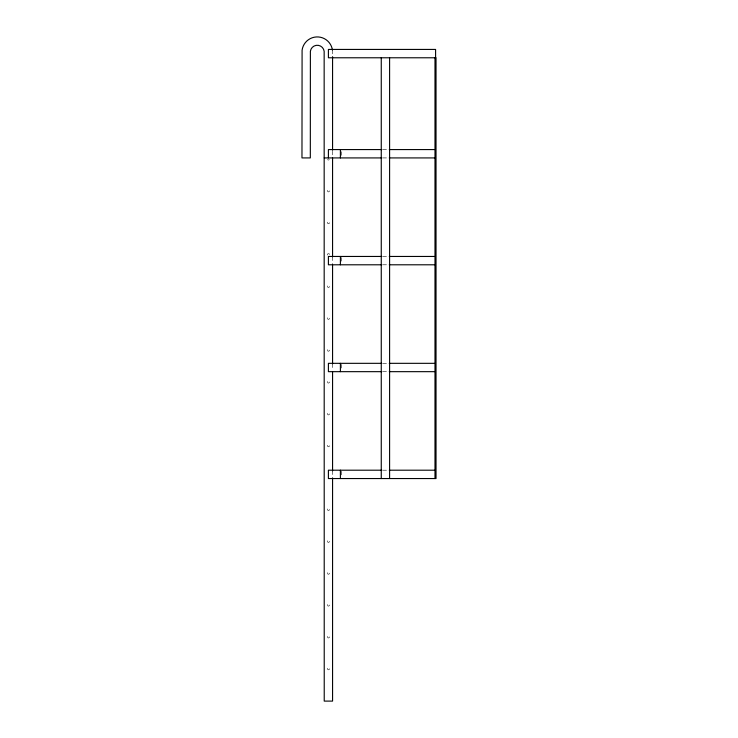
<?xml version="1.0" encoding="UTF-8"?>
<svg xmlns="http://www.w3.org/2000/svg" width="738" height="738" viewBox="0 0 738 738"><rect width="100%" height="100%" fill="white"/><g stroke="black" fill="none" stroke-linecap="round" stroke-linejoin="round"><path stroke-width="0.55" stroke-dasharray="3.69 2.77" d="M382.81 149.574L388.271 149.574M382.81 157.923L388.271 157.923M382.81 256.455L388.271 256.455M382.81 264.794L388.271 264.794M382.81 363.327L388.271 363.327M382.81 371.666L388.271 371.666M382.81 470.198L388.271 470.198M327.497 159.491L327.875 159.869A1.042 1.042 0 0 0 329.305 159.491M327.497 255.071L327.497 254.029L328.927 253.651A1.042 1.042 0 0 1 329.443 254.555M332.451 50.212L332.57 56.669M341.325 151.668L341.325 156.88M341.325 257.497L341.325 263.752M341.325 364.369L341.325 369.581M341.325 471.241L341.325 476.453M332.57 151.198L332.57 156.816M332.57 256.889L332.57 263.798M332.57 363.917L332.57 369.673M332.57 470.936L332.57 476.693M327.497 190.312L327.875 191.732A1.042 1.042 0 0 0 329.305 191.354A1.042 1.042 0 0 0 328.927 189.924L327.497 190.312M327.497 222.166L327.875 223.596A1.042 1.042 0 0 0 329.305 223.217A1.042 1.042 0 0 0 328.927 221.787L327.497 222.166M327.497 285.892L327.875 287.322A1.042 1.042 0 0 0 329.305 286.934A1.042 1.042 0 0 0 328.927 285.514L327.497 285.892M327.497 317.755L327.875 319.185A1.042 1.042 0 0 0 329.305 318.798A1.042 1.042 0 0 0 328.927 317.377L327.497 317.755M327.497 349.618L327.875 351.039A1.042 1.042 0 0 0 329.305 350.661A1.042 1.042 0 0 0 328.927 349.24L327.497 349.618M327.497 381.481L327.875 382.902A1.042 1.042 0 0 0 329.305 382.524A1.042 1.042 0 0 0 328.927 381.094L327.497 381.481M327.497 413.345L327.875 414.765A1.042 1.042 0 0 0 329.305 414.387A1.042 1.042 0 0 0 328.927 412.957L327.497 413.345M327.497 445.208L327.875 446.628A1.042 1.042 0 0 0 329.305 446.25A1.042 1.042 0 0 0 328.927 444.82L327.497 445.208M327.497 508.925L327.875 510.355A1.042 1.042 0 0 0 329.305 509.967A1.042 1.042 0 0 0 328.927 508.547L327.497 508.925M327.497 540.788L327.875 542.218A1.042 1.042 0 0 0 329.305 541.83A1.042 1.042 0 0 0 328.927 540.41L327.497 540.788M327.497 572.651L327.875 574.081A1.042 1.042 0 0 0 329.305 573.694A1.042 1.042 0 0 0 328.927 572.273L327.497 572.651M327.497 604.514L327.875 605.935A1.042 1.042 0 0 0 329.305 605.557A1.042 1.042 0 0 0 328.927 604.136L327.497 604.514M327.497 636.377L327.875 637.798A1.042 1.042 0 0 0 329.305 637.42A1.042 1.042 0 0 0 328.927 635.99L327.497 636.377M327.497 668.241L327.875 669.661A1.042 1.042 0 0 0 329.305 669.283A1.042 1.042 0 0 0 328.927 667.853L327.497 668.241"/><path stroke-width="1.11" d="M381.786 149.574L328.401 149.574L328.401 157.923M389.267 149.574L434.544 149.574M324.231 157.923L381.786 157.923M389.267 157.923L434.544 157.923M381.786 256.455L328.401 256.455L328.401 264.794L381.786 264.794M389.267 256.455L434.544 256.455M389.267 264.794L434.544 264.794M381.786 363.327L328.401 363.327L328.401 371.666L381.786 371.666M389.267 363.327L434.544 363.327M389.267 371.666L434.544 371.666M381.786 470.198L328.401 470.198L328.401 478.547L436.029 478.547L436.029 57.776L328.401 57.776L328.401 49.428L435.595 49.428L435.595 57.776M389.267 470.198L434.544 470.198M434.986 57.776L434.986 478.547M389.599 57.776L389.599 478.547M381.26 57.776L381.26 478.547M340.393 149.574L340.393 157.923M340.393 256.455L340.393 264.794M340.393 363.327L340.393 371.666M340.393 470.198L340.393 478.547M332.57 56.669L332.57 150.192M332.57 157.923L332.57 256.889M332.57 264.951L332.57 363.917M332.57 371.97L332.57 470.936M332.57 477.846L332.57 701.1L324.231 701.1L324.157 51.3A6.946 6.946 0 0 0 310.384 51.3L310.32 157.923L301.971 157.923L302.091 50.212A15.314 15.314 0 0 1 332.451 50.212"/></g></svg>
